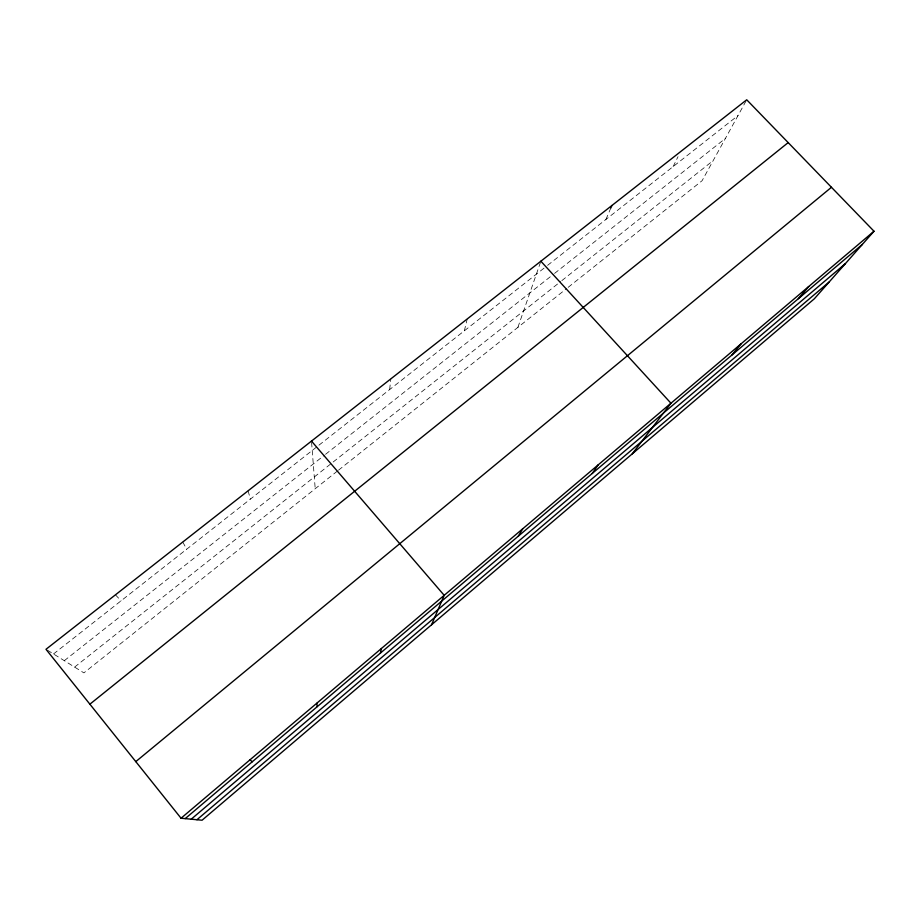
<?xml version="1.0" encoding="UTF-8"?>
<svg xmlns="http://www.w3.org/2000/svg" width="920" height="920" viewBox="0 0 920 920"><rect width="100%" height="100%" fill="white"/><g stroke="black" fill="none" stroke-linecap="round" stroke-linejoin="round"><path stroke-width="0.69" stroke-dasharray="4.6 3.45" d="M389.666 389.551L390.816 378.89M464.335 330.82L467.222 318.964M517.903 327.347L540.419 262.499M605.912 219.466L610.822 208.035M673.095 166.623L678.029 156.688M746.039 100.993L702.086 180.711L567.893 287.546M337.364 471.086L83.904 672.876L47.069 649.957M338.479 470.2L566.789 288.431M74.612 667.092L332.051 462.886M333.166 462.001L560.717 281.508M561.844 280.611L713.207 160.552M64.308 660.675L324.438 455.181M325.553 454.308L553.438 274.286M554.564 273.401L725.397 138.448M53.509 653.959L317.837 446.05M318.952 445.176L546.468 266.225M547.596 265.339L738.012 115.552M115.437 594.837L121.106 600.794M182.769 542.029L186.691 549.205M248.089 490.808L250.378 499.111M311.592 442.428L315.215 488.716"/><path stroke-width="1.38" d="M380.443 653.073L381.409 648.496M431.56 624.783L444.187 595.32L311.489 441.094M610.822 208.035L611.915 205.493M518.339 536.141L522.663 528.851M592.181 473.524L598.195 464.853M632.258 453.859L670.956 403.224L540.868 261.211M732.032 354.924L741.083 343.827M798.318 298.712L808.726 286.522M874 231.23L814.315 298.804L202.078 820.214L181.044 818.225L46 649.29L746.718 99.785L874 231.23L181.044 818.225M196.937 819.731L829.161 282.003M185.219 818.616L862.35 244.421M191.222 819.191L845.457 263.557M135.792 761.622L831.45 187.289M89.884 704.191L788.175 142.6M249.941 759.862L252.298 761.748M316.698 703.317L317.331 706.583"/></g></svg>
